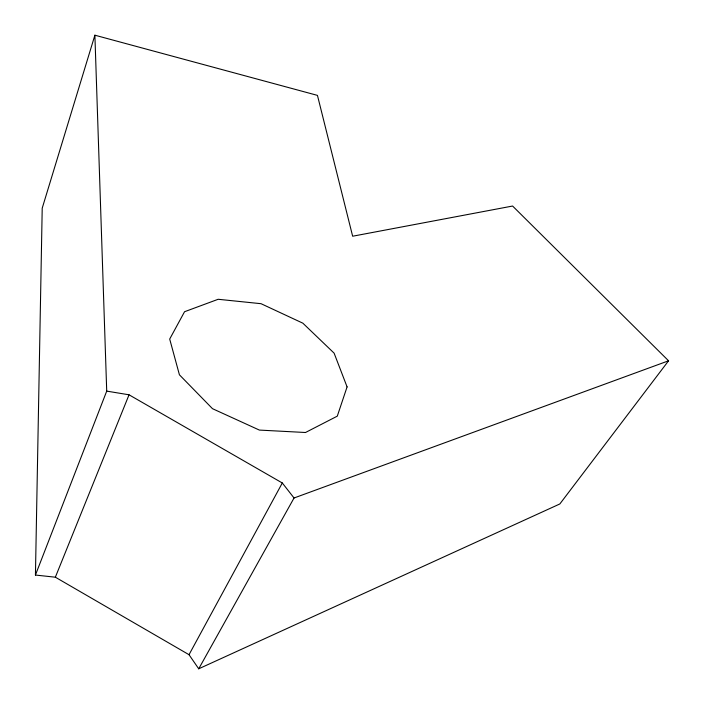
<?xml version="1.0" encoding="UTF-8"?>
<svg xmlns="http://www.w3.org/2000/svg" width="704" height="704" viewBox="0 0 704 704"><rect width="100%" height="100%" fill="white"/><g stroke="black" fill="none" stroke-linecap="round" stroke-linejoin="round"><path stroke-width="1.06" d="M35.438 575.045L42.214 208.173L94.89 35.2L317.451 95.383L352.651 236.218L512.6 206.034L668.562 360.8L559.838 503.958L198.722 668.8L189.024 654.702L55.352 577.201L35.438 575.045L106.718 391.116L94.89 35.2M55.352 577.201L129.043 394.803L282.304 482.979L294.043 497.992L198.722 668.8M189.024 654.702L282.304 482.979M294.043 497.992L668.562 360.8M106.718 391.116L129.043 394.803M347.081 386.901L337.286 416.152L305.501 432.502L259.38 430.082L212.485 408.681L179.414 374.792L169.699 339.055L184.554 311.722L218.17 299.279L261.043 303.697L302.861 323.18L334.11 353.153L347.081 386.901"/></g></svg>
